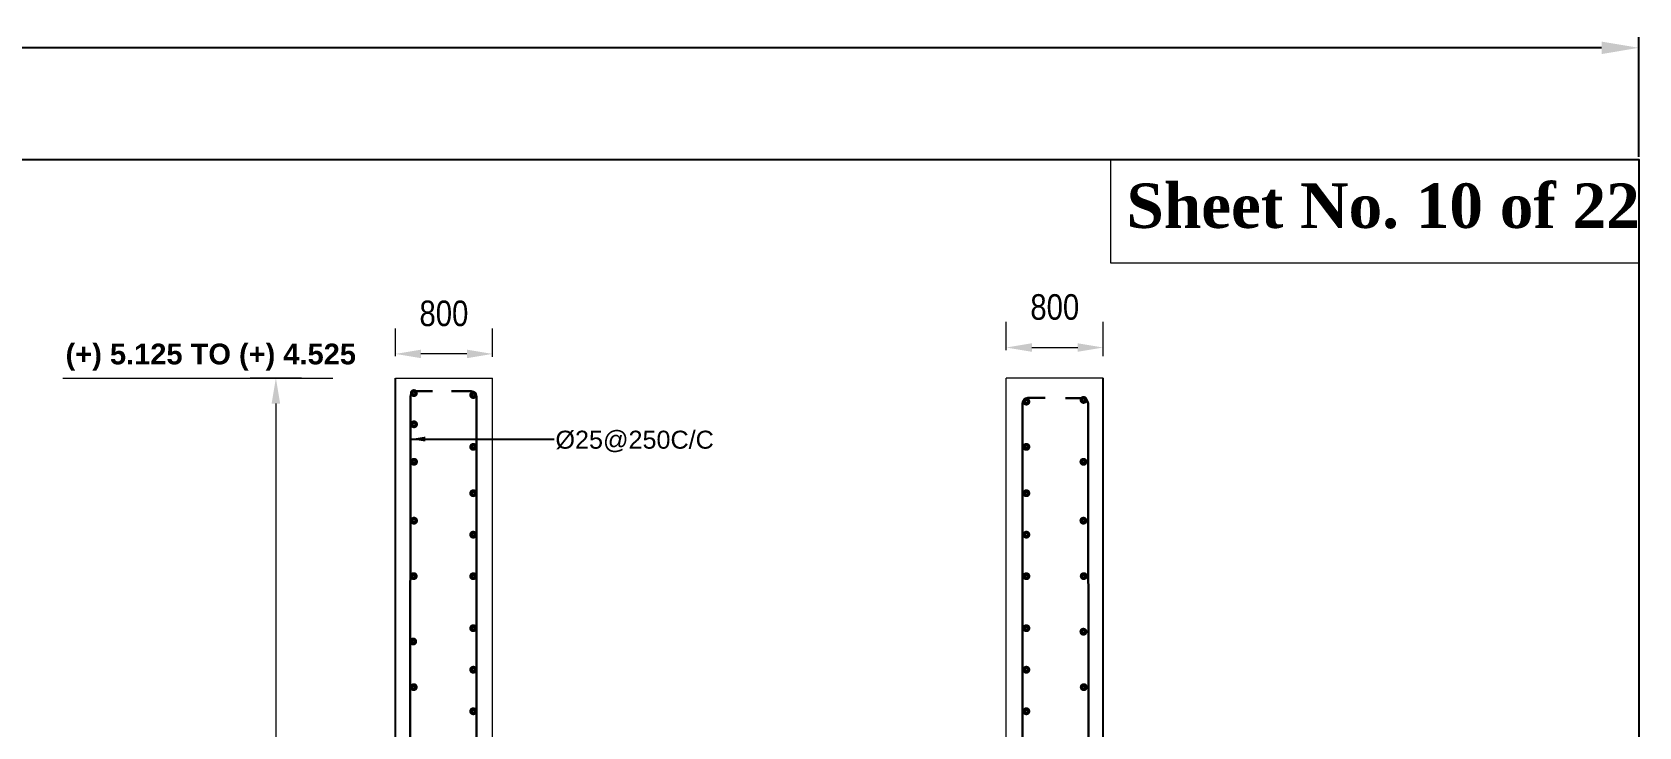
# Model space of a CAD drawing. Extents: x -426260 to 2055400, y -4304674 to -305611.
# Drawn here: x 606886 to 621966, y -1902456 to -1895932 of the extents above; entities that cross this region are included whole.
import ezdxf

# ---------------------------------------------------------------- set-up
doc = ezdxf.new("R2010")
doc.units = 0
doc.header["$LTSCALE"] = 300
doc.header["$MEASUREMENT"] = 0
doc.header["$PDMODE"] = 3
doc.layers.get('DEFPOINTS').update_dxf_attribs({"linetype": 'CONTINUOUS'})
doc.layers.add('Dim', color=7, linetype='CONTINUOUS', lineweight=9)
doc.layers.add('ROD', color=1, linetype='CONTINUOUS', lineweight=30)
for name, color, linetype in [('LINE', 7, 'CONTINUOUS'), ('TEXT', 10, 'CONTINUOUS'), ('TXT', 7, 'CONTINUOUS')]:
    doc.layers.add(name, color=color, linetype=linetype)
doc.styles.add('Arial', font='arial.ttf')
doc.styles.add('dimText', font='ARIALN.TTF')
doc.dimstyles.new('3', dxfattribs={"dimtxt": 225, "dimasz": 350, "dimexe": 100, "dimexo": 25, "dimgap": 9, "dimtad": 0, "dimdec": 0, "dimzin": 0, "dimdsep": 46, "dimtxsty": 'Standard', "dimcen": 0, "dimclrd": 5, "dimclre": 6, "dimclrt": 256, "dimadec": 0, "dimazin": 0, "dimtfac": 1, "dimtdec": 0, "dimtofl": 0, "dimtmove": 2, "dimatfit": 3, "dimfxl": 1, "dimtolj": 1, "dimtzin": 0, "dimarcsym": 0})
doc.dimstyles.new('dim_70', dxfattribs={"dimtxt": 140, "dimasz": 140, "dimexe": 70, "dimexo": 40, "dimgap": 50, "dimtad": 1, "dimdec": 0, "dimzin": 0, "dimdsep": 46, "dimtxsty": 'Arial', "dimcen": 0.09, "dimclrd": 5, "dimclre": 5, "dimclrt": 7, "dimadec": 0, "dimazin": 0, "dimtfac": 1, "dimtdec": 0, "dimtmove": 0, "dimatfit": 3, "dimfxl": 1, "dimtolj": 1, "dimtzin": 0, "dimarcsym": 0})

# ---------------------------------------------------------------- blocks, each defined once
blk = doc.blocks.new('*D548')
at = {"layer": 'DEFPOINTS', "color": 0, "ltscale": 0.5, "transparency": 16777216}
for p in [(621966, -1896079), (571080, -1897127), (621966, -1897127)]:
    blk.add_point(p, dxfattribs=at)
at = {"layer": 'LINE', "color": 6, "lineweight": -2, "ltscale": 0.5, "transparency": 16777216}
for p, q in [((571080, -1897102), (571080, -1895979)), ((621966, -1897102), (621966, -1895979))]:
    blk.add_line(p, q, dxfattribs=at)
at = {"layer": 'LINE', "color": 5, "lineweight": -2, "ltscale": 0.5, "transparency": 16777216}
for p, q in [((571430, -1896079), (596007, -1896079)), ((621616, -1896079), (597038, -1896079))]:
    blk.add_line(p, q, dxfattribs=at)
at = {"layer": 'LINE', "color": 5, "ltscale": 0.5, "transparency": 16777216}
for points in [[(571430, -1896021), (571430, -1896138), (571080, -1896079)], [(621616, -1896021), (621616, -1896138), (621966, -1896079)]]:
    blk.add_solid(points, dxfattribs=at)
at = {"layer": 'LINE', "ltscale": 0.5, "transparency": 16777216, "insert": (596523, -1896079), "char_height": 225, "attachment_point": 5}
blk.add_mtext('\\A1;50886', dxfattribs=at)

msp = doc.modelspace()

# ---------------------------------------------------------------- linework, layer by layer
at = {"layer": 'Dim', "color": 5, "ltscale": 50}
for p, q in [((610295.9, -1898975.1, 0), (610295.9, -1898713.4, 0)), ((611206.1, -1898979.7, 0), (611206.1, -1898713.4, 0)), ((616028.9, -1898919.8, 0), (616028.9, -1898653.5, 0)), ((616939.1, -1898975.4, 0), (616939.1, -1898653.5, 0)), ((616268.9, -1898893.5, 0), (616699.1, -1898893.5, 0)), ((610966.1, -1898953.4, 0), (610535.9, -1898953.4, 0)), ((609413.9, -1899179.8, 0), (608933.9, -1899179.8, 0)), ((609173.9, -1899419.8, 0), (609173.9, -1907454.8, 0))]:
    msp.add_line(p, q, dxfattribs=at)
at = {"layer": 'Dim', "ltscale": 50}
msp.add_line((607173.4, -1899179.8, 0), (609709.5, -1899179.8, 0), dxfattribs=at)
at = {"layer": 'Dim', "color": 5, "ltscale": 50}
for points in [[(610535.9, -1898913.4, 0), (610535.9, -1898993.4, 0), (610295.9, -1898953.4, 0)], [(610966.1, -1898913.4, 0), (610966.1, -1898993.4, 0), (611206.1, -1898953.4, 0)], [(616268.9, -1898853.5, 0), (616268.9, -1898933.5, 0), (616028.9, -1898893.5, 0)], [(616699.1, -1898853.5, 0), (616699.1, -1898933.5, 0), (616939.1, -1898893.5, 0)], [(609133.9, -1899419.8, 0), (609213.9, -1899419.8, 0), (609173.9, -1899179.8, 0)]]:
    msp.add_solid(points, dxfattribs=at)
at = {"layer": 'LINE'}
for p, q in [((610296.1, -1908767.3, 0), (610295.9, -1899179.8, 0)), ((616938.9, -1908766.8, 0), (616938.8, -1899179.8, 0))]:
    msp.add_line(p, q, dxfattribs=at)
at = {"layer": 'LINE', "lineweight": 18}
for p, q in [((610296.1, -1899179.8, 0), (611206.1, -1899179.8, 0)), ((610296.1, -1899179.8, 0), (611206.1, -1899179.8, 0)), ((611206.1, -1907499.8, 0), (611206.1, -1899179.8, 0)), ((616938.8, -1899179.8, 0), (616028.9, -1899179.8, 0)), ((616028.9, -1907499.8, 0), (616028.9, -1899179.8, 0)), ((616938.8, -1899179.8, 0), (616028.9, -1899179.8, 0)), ((616938.9, -1899179.8, 0), (616938.9, -1899179.8, 0))]:
    msp.add_line(p, q, dxfattribs=at)
at = {"layer": 'LINE'}
msp.add_lwpolyline([(621965.7, -1933110.6), (571079.8, -1933110.6), (571079.8, -1897127), (621965.7, -1897127)], close=True, dxfattribs=at)
at = {"layer": 'LINE', "lineweight": 9}
msp.add_lwpolyline([(621965.7, -1897127), (617007.3, -1897127), (617007.3, -1898099.6), (621965.7, -1898099.6)], close=True, dxfattribs=at)
at = {"layer": 'ROD'}
for p, q in [((610429, -1908518.4, 0), (610437.1, -1899355.4, 0)), ((610489.1, -1899303.4, 0), (610642.7, -1899303.4, 0)), ((611005.6, -1899304.8, 0), (610820.7, -1899304.8, 0)), ((611057.6, -1908474.9, 0), (611057.6, -1899356.8, 0)), ((616232.4, -1899367, 0), (616393.6, -1899367, 0)), ((616744.3, -1899367.8, 0), (616584.2, -1899367.8, 0)), ((616180.4, -1908474.9, 0), (616180.4, -1899419, 0)), ((616803.5, -1907495.9, 0), (616796.3, -1899419.7, 0))]:
    msp.add_line(p, q, dxfattribs=at)
at = {"layer": 'ROD', "const_width": 39.9, "elevation": 0}
for points in [[(610485, -1899314.6, -1), (610453.3, -1899327.8, -1)], [(611042.4, -1899333.9, -1), (611009.8, -1899344.7, -1)], [(616200.9, -1899396.1, 1), (616233.5, -1899406.9, 1)], [(616738.2, -1899379, 1), (616769.9, -1899392.1, 1)], [(610486.2, -1899607.6, -1), (610454.5, -1899620.8, -1)], [(611042.4, -1899820.9, -1), (611009.8, -1899831.8, -1)], [(616200.9, -1899820.9, 1), (616233.5, -1899831.8, 1)], [(610486.2, -1899960, -1), (610454.5, -1899973.2, -1)], [(616737, -1899960, 1), (616768.7, -1899973.2, 1)], [(611042.4, -1900256.1, -1), (611009.8, -1900266.9, -1)], [(616200.9, -1900256.1, 1), (616233.5, -1900266.9, 1)], [(610486.2, -1900512.8, -1), (610454.5, -1900526, -1)], [(616737, -1900512.8, 1), (616768.7, -1900526, 1)], [(611042.4, -1900645.3, -1), (611009.8, -1900656.2, -1)], [(616200.9, -1900645.3, 1), (616233.5, -1900656.2, 1)], [(610483.3, -1901033.4, -1), (610451.6, -1901046.6, -1)], [(611042.4, -1901035.3, -1), (611009.8, -1901046.2, -1)], [(616200.9, -1901035.3, 1), (616233.5, -1901046.2, 1)], [(616740, -1901033.4, 1), (616771.7, -1901046.6, 1)], [(611042.4, -1901523.5, -1), (611009.8, -1901534.4, -1)], [(616200.9, -1901523.5, 1), (616233.5, -1901534.4, 1)], [(610478.5, -1901647.4, -1), (610446.8, -1901660.6, -1)], [(616737, -1901555.4, 1), (616768.7, -1901568.6, 1)], [(611042.4, -1901913.5, -1), (611009.8, -1901924.4, -1)], [(616200.9, -1901913.5, 1), (616233.5, -1901924.4, 1)], [(610483.3, -1902076, -1), (610451.6, -1902089.2, -1)], [(616740, -1902076, 1), (616771.7, -1902089.2, 1)], [(611042.4, -1902303.5, -1), (611009.8, -1902314.4, -1)], [(616200.9, -1902303.5, 1), (616233.5, -1902314.4, 1)]]:
    msp.add_lwpolyline(points, format="xyb", close=True, dxfattribs=at)
at = {"layer": 'ROD'}
for centre, start, end in [((610489.1, -1899355.4, 0), 90, 179.94951), ((611005.6, -1899356.8, 0), 0, 90), ((616232.4, -1899419, 0), 90, 180), ((616744.3, -1899419.8, 0), 0.05049, 90)]:
    msp.add_arc(centre, 52, start, end, dxfattribs=at)

# ---------------------------------------------------------------- texts
at = {"layer": 'Dim', "color": 7, "ltscale": 50, "char_height": 240, "attachment_point": 5, "style": 'dimText'}
for insert in [(610751, -1898574.2, 0), (616484, -1898514.3, 0)]:
    msp.add_mtext('\\A1;800', dxfattribs=dict(at, insert=insert))
at = {"layer": 'LINE', "color": 7, "lineweight": 9, "insert": (617156.8, -1897353), "char_height": 417.574, "width": 14999.138, "attachment_point": 1}
msp.add_mtext('{\\fTimes New Roman|b1|i0|c0|p18;Sheet No. 10 of 22}', dxfattribs=at)
at = {"layer": 'TEXT', "color": 6, "insert": (609925.6, -1898983.8, 0), "char_height": 195, "width": 2976.194, "attachment_point": 6, "style": 'Arial'}
msp.add_mtext('{\\fArial|b1|i0|c0|p34; (+) 5.125 TO (+) 4.525}', dxfattribs=at)
at = {"layer": 'TXT', "color": 0, "insert": (611797.7, -1899775.9, 0), "char_height": 169, "width": 1136.669, "attachment_point": 4, "style": 'Arial'}
msp.add_mtext('%%C25@250C/C', dxfattribs=at)

# ---------------------------------------------------------------- dimensions: what is measured, and where the dimension line sits
at = {"layer": 'LINE', "color": 3, "ltscale": 0.5}
dim = msp.add_linear_dim(base=(621965.7, -1896079.5), p1=(571079.8, -1897127), p2=(621965.7, -1897127), dimstyle='3', override={"dimfxl": 700}, dxfattribs=at)
dim.commit()
dim.dimension.update_dxf_attribs({"geometry": '*D548', "text_midpoint": (596522.7, -1896079.5)})

# ---------------------------------------------------------------- leaders
at = {"layer": 'Dim', "ltscale": 50}
msp.add_leader([(610436.7, -1899753.1, 0), (611784.2, -1899753.1, 0)], dimstyle='dim_70', override={"dimasz": 140}, dxfattribs=at)

doc.saveas('drawing.dxf')
